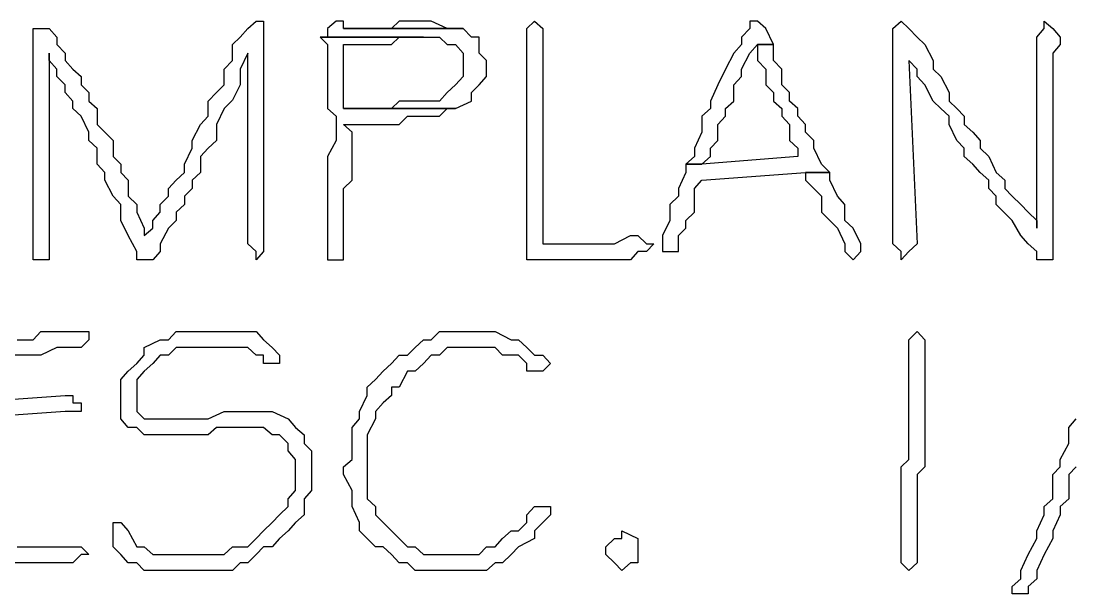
# Model space of a CAD drawing. Header units: millimetres. Extents: x -518.8 to -461.2, y 3.5 to 44.2.
# Drawn here: x -473.384 to -472.544, y 7.786 to 8.244 of the extents above; entities that cross this region are included whole.
import ezdxf

# ---------------------------------------------------------------- set-up
doc = ezdxf.new("R2010")
doc.units = ezdxf.units.MM
doc.header["$MEASUREMENT"] = 0
doc.layers.add('MYSOLIDS', color=7, linetype='Continuous')

msp = doc.modelspace()

# ---------------------------------------------------------------- linework, layer by layer
at = {"layer": 'MYSOLIDS'}
for points in [[(-473.36167, 8.218), (-473.36167, 8.20522), (-473.36167, 8.1992), (-473.36167, 8.18642), (-473.36167, 8.17965), (-473.36167, 8.16762), (-473.36167, 8.16086), (-473.36167, 8.16086), (-473.36167, 8.14808), (-473.36167, 8.13529), (-473.36167, 8.12928), (-473.36167, 8.12928), (-473.36167, 8.1165), (-473.36167, 8.10973), (-473.36167, 8.10371), (-473.36167, 8.09695), (-473.36167, 8.08417), (-473.36167, 8.07214), (-473.36167, 8.07214), (-473.36167, 8.05935), (-473.36167, 8.05259), (-473.36167, 8.05259), (-473.36844, 8.05259), (-473.36844, 8.05259), (-473.37446, 8.05259), (-473.37446, 8.05259), (-473.37446, 8.06537), (-473.37446, 8.06537), (-473.37446, 8.06537), (-473.37446, 8.06537), (-473.37446, 8.07815), (-473.37446, 8.08417), (-473.37446, 8.09093), (-473.37446, 8.10371), (-473.37446, 8.10973), (-473.37446, 8.1165), (-473.37446, 8.12928), (-473.37446, 8.13529), (-473.37446, 8.14808), (-473.37446, 8.15484), (-473.37446, 8.16762), (-473.37446, 8.17364), (-473.37446, 8.17965), (-473.37446, 8.19244), (-473.37446, 8.1992), (-473.37446, 8.20522), (-473.37446, 8.218), (-473.37446, 8.22477), (-473.37446, 8.22477), (-473.37446, 8.23078), (-473.37446, 8.23078), (-473.37446, 8.23755), (-473.37446, 8.23755), (-473.36844, 8.23755), (-473.36844, 8.23755), (-473.36167, 8.23755), (-473.35566, 8.23078), (-473.35566, 8.22477), (-473.34889, 8.218), (-473.34889, 8.21199), (-473.34288, 8.20522), (-473.33611, 8.1992), (-473.33611, 8.19244), (-473.3301, 8.18642), (-473.3301, 8.17965), (-473.32333, 8.17364), (-473.32333, 8.16086), (-473.31731, 8.15484), (-473.31055, 8.14808), (-473.31055, 8.13529), (-473.30453, 8.12928), (-473.30453, 8.12251), (-473.29852, 8.1165), (-473.29852, 8.10371), (-473.29175, 8.09695), (-473.29175, 8.09093), (-473.28574, 8.07815), (-473.28574, 8.07214), (-473.28574, 8.07214), (-473.27897, 8.07815), (-473.27897, 8.08417), (-473.27295, 8.09093), (-473.27295, 8.09695), (-473.26619, 8.10371), (-473.26619, 8.10973), (-473.26017, 8.1165), (-473.2534, 8.12251), (-473.2534, 8.12928), (-473.24739, 8.14206), (-473.24739, 8.14808), (-473.24062, 8.16086), (-473.23461, 8.16762), (-473.23461, 8.17965), (-473.22784, 8.18642), (-473.22183, 8.19244), (-473.22183, 8.20522), (-473.21506, 8.21199), (-473.21506, 8.218), (-473.21506, 8.22477), (-473.20904, 8.23078), (-473.20303, 8.23755), (-473.20303, 8.23755), (-473.19626, 8.24356), (-473.19626, 8.24356), (-473.19025, 8.24356), (-473.19025, 8.24356), (-473.19025, 8.23755), (-473.19025, 8.23755), (-473.19025, 8.06537), (-473.19025, 8.05935), (-473.19025, 8.05935), (-473.19626, 8.05259), (-473.19626, 8.05259), (-473.19626, 8.05935), (-473.19626, 8.05935), (-473.20303, 8.06537), (-473.20303, 8.06537), (-473.20303, 8.218), (-473.20904, 8.20522), (-473.20904, 8.19244), (-473.21506, 8.18041), (-473.22183, 8.17364), (-473.22784, 8.16086), (-473.22784, 8.14808), (-473.23461, 8.14206), (-473.24062, 8.13529), (-473.24062, 8.12251), (-473.24739, 8.1165), (-473.24739, 8.10973), (-473.2534, 8.10371), (-473.2534, 8.09695), (-473.26017, 8.09093), (-473.26017, 8.09093), (-473.26017, 8.08417), (-473.26619, 8.07815), (-473.27295, 8.06537), (-473.27295, 8.05935), (-473.27897, 8.05259), (-473.28574, 8.05259), (-473.28574, 8.05259), (-473.29175, 8.05259), (-473.29175, 8.05259), (-473.29175, 8.05935), (-473.29852, 8.07214), (-473.29852, 8.07214), (-473.29852, 8.07214), (-473.30453, 8.08417), (-473.30453, 8.09695), (-473.31055, 8.10371), (-473.31731, 8.1165), (-473.31731, 8.12251), (-473.32333, 8.12928), (-473.32333, 8.14206), (-473.3301, 8.14808), (-473.3301, 8.15484), (-473.33611, 8.16762), (-473.34288, 8.17364), (-473.34288, 8.17965), (-473.34889, 8.18642), (-473.34889, 8.19244), (-473.35566, 8.1992), (-473.35566, 8.20522), (-473.36167, 8.21199), (-473.36167, 8.218), (-473.36167, 8.218), (-473.36167, 8.218), (-473.36167, 8.218)], [(-473.13235, 8.24356), (-473.13235, 8.24356), (-473.13912, 8.23755), (-473.13912, 8.23078), (-473.14513, 8.23078), (-473.06243, 8.23078), (-473.06243, 8.23078), (-473.04964, 8.23078), (-473.04363, 8.22477), (-473.03686, 8.22477), (-473.03686, 8.22477), (-473.03085, 8.218), (-473.03085, 8.20522), (-473.03085, 8.20522), (-473.03085, 8.1992), (-473.03686, 8.19244), (-473.04363, 8.18642), (-473.04964, 8.17965), (-473.04964, 8.17965), (-473.05641, 8.17965), (-473.06243, 8.17965), (-473.07521, 8.17965), (-473.08198, 8.17965), (-473.08799, 8.17364), (-473.10077, 8.17364), (-473.11355, 8.17364), (-473.12634, 8.17364), (-473.03686, 8.17364), (-473.03686, 8.17364), (-473.02408, 8.17965), (-473.02408, 8.18642), (-473.01807, 8.19244), (-473.01205, 8.1992), (-473.01205, 8.21199), (-473.01205, 8.21199), (-473.01807, 8.218), (-473.01807, 8.23078), (-473.02408, 8.23078), (-473.03085, 8.23755), (-473.12634, 8.23755), (-473.12634, 8.24356), (-473.13235, 8.24356), (-473.13235, 8.24356)], [(-473.06243, 8.24356), (-473.06919, 8.24356), (-473.08198, 8.24356), (-473.08799, 8.23755), (-473.09476, 8.23755), (-473.10754, 8.23755), (-473.11355, 8.23755), (-473.12634, 8.23755), (-473.03085, 8.23755), (-473.03686, 8.23755), (-473.04363, 8.23755), (-473.05641, 8.24356), (-473.06243, 8.24356), (-473.06243, 8.24356)], [(-472.96694, 8.06537), (-472.96092, 8.06537), (-472.94814, 8.06537), (-472.94137, 8.06537), (-472.92859, 8.06537), (-472.92258, 8.06537), (-472.91656, 8.06537), (-472.9098, 8.06537), (-472.89701, 8.07214), (-472.891, 8.07214), (-472.891, 8.07214), (-472.88423, 8.06537), (-472.88423, 8.06537), (-472.87822, 8.06537), (-472.87822, 8.06537), (-472.88423, 8.05935), (-472.891, 8.05935), (-472.89701, 8.05259), (-472.90378, 8.05259), (-472.90378, 8.05259), (-472.91656, 8.05259), (-472.92258, 8.05259), (-472.93536, 8.05259), (-472.94137, 8.05259), (-472.94814, 8.05259), (-472.96092, 8.05259), (-472.96694, 8.05259), (-472.97371, 8.05259), (-472.97371, 8.05259), (-472.97972, 8.05259), (-472.97972, 8.05259), (-472.97972, 8.05935), (-472.97972, 8.05935), (-472.97972, 8.07214), (-472.97972, 8.07214), (-472.97972, 8.07815), (-472.97972, 8.09093), (-472.97972, 8.09695), (-472.97972, 8.10371), (-472.97972, 8.1165), (-472.97972, 8.12251), (-472.97972, 8.12928), (-472.97972, 8.14206), (-472.97972, 8.14808), (-472.97972, 8.16086), (-472.97972, 8.16086), (-472.97972, 8.16762), (-472.97972, 8.17965), (-472.97972, 8.18642), (-472.97972, 8.19244), (-472.97972, 8.20522), (-472.97972, 8.21199), (-472.97972, 8.22477), (-472.97972, 8.23078), (-472.97972, 8.23078), (-472.97972, 8.23755), (-472.97972, 8.23755), (-472.97371, 8.24356), (-472.97371, 8.24356), (-472.96694, 8.23755), (-472.96694, 8.23755), (-472.96694, 8.23755), (-472.96694, 8.23755), (-472.96694, 8.23078), (-472.96694, 8.22477), (-472.96694, 8.21199), (-472.96694, 8.20522), (-472.96694, 8.1992), (-472.96694, 8.18642), (-472.96694, 8.17965), (-472.96694, 8.17364), (-472.96694, 8.16086), (-472.96694, 8.15484), (-472.96694, 8.14206), (-472.96694, 8.14206), (-472.96694, 8.12928), (-472.96694, 8.12251), (-472.96694, 8.1165), (-472.96694, 8.10371), (-472.96694, 8.10371), (-472.96694, 8.09695), (-472.96694, 8.08417), (-472.96694, 8.07815), (-472.96694, 8.07214), (-472.96694, 8.06537), (-472.96694, 8.06537), (-472.96694, 8.06537), (-472.96694, 8.06537)], [(-472.79551, 8.24356), (-472.80152, 8.24356), (-472.80152, 8.24356), (-472.80152, 8.23755), (-472.80829, 8.23078), (-472.80829, 8.22477), (-472.81431, 8.218), (-472.82107, 8.20522), (-472.82709, 8.19244), (-472.8331, 8.17965), (-472.8331, 8.17364), (-472.83987, 8.16762), (-472.83987, 8.16086), (-472.83987, 8.15484), (-472.84589, 8.14206), (-472.84589, 8.13529), (-472.85265, 8.12928), (-472.83987, 8.12928), (-472.8331, 8.13529), (-472.8331, 8.14206), (-472.82709, 8.14808), (-472.82709, 8.16086), (-472.82107, 8.16762), (-472.82107, 8.16762), (-472.82107, 8.17364), (-472.81431, 8.17965), (-472.81431, 8.19244), (-472.80829, 8.1992), (-472.80829, 8.20522), (-472.80152, 8.218), (-472.79551, 8.22477), (-472.78273, 8.22477), (-472.78874, 8.23755), (-472.79551, 8.24356), (-472.79551, 8.24356), (-472.79551, 8.24356)], [(-472.67446, 8.21199), (-472.66769, 8.06537), (-472.67446, 8.05935), (-472.67446, 8.05935), (-472.68047, 8.05259), (-472.68047, 8.05259), (-472.68047, 8.05935), (-472.68047, 8.05935), (-472.68724, 8.06537), (-472.68724, 8.06537), (-472.68724, 8.23078), (-472.68724, 8.23755), (-472.68724, 8.23755), (-472.68047, 8.24356), (-472.68047, 8.24356), (-472.67446, 8.23755), (-472.66769, 8.23078), (-472.66769, 8.23078), (-472.66769, 8.23078), (-472.66167, 8.22477), (-472.65491, 8.21199), (-472.65491, 8.20522), (-472.64889, 8.1992), (-472.64213, 8.18642), (-472.64213, 8.17965), (-472.63611, 8.17364), (-472.6301, 8.16762), (-472.6301, 8.16086), (-472.62333, 8.15484), (-472.61731, 8.14808), (-472.61731, 8.14206), (-472.61055, 8.13529), (-472.60453, 8.12251), (-472.59777, 8.1165), (-472.59777, 8.10973), (-472.59175, 8.10371), (-472.58498, 8.09695), (-472.57897, 8.09093), (-472.5722, 8.08417), (-472.5722, 8.07815), (-472.5722, 8.08417), (-472.5722, 8.09695), (-472.5722, 8.09695), (-472.5722, 8.10371), (-472.5722, 8.1165), (-472.5722, 8.12251), (-472.5722, 8.12928), (-472.5722, 8.13529), (-472.5722, 8.14808), (-472.5722, 8.15484), (-472.5722, 8.16762), (-472.5722, 8.17364), (-472.5722, 8.17965), (-472.5722, 8.19244), (-472.5722, 8.19244), (-472.5722, 8.20522), (-472.5722, 8.218), (-472.5722, 8.22477), (-472.5722, 8.23078), (-472.5722, 8.23078), (-472.56619, 8.23755), (-472.56619, 8.23755), (-472.56619, 8.24356), (-472.56619, 8.24356), (-472.55942, 8.23755), (-472.55942, 8.23755), (-472.5534, 8.23078), (-472.5534, 8.23078), (-472.5534, 8.22477), (-472.5534, 8.22477), (-472.55942, 8.218), (-472.55942, 8.20522), (-472.55942, 8.1992), (-472.55942, 8.19244), (-472.55942, 8.17965), (-472.55942, 8.17364), (-472.55942, 8.16762), (-472.55942, 8.15484), (-472.55942, 8.14808), (-472.55942, 8.13529), (-472.55942, 8.13529), (-472.55942, 8.12928), (-472.55942, 8.12251), (-472.55942, 8.10973), (-472.55942, 8.10371), (-472.55942, 8.09093), (-472.55942, 8.08417), (-472.55942, 8.07815), (-472.55942, 8.07214), (-472.55942, 8.05935), (-472.55942, 8.05935), (-472.55942, 8.05259), (-472.55942, 8.05259), (-472.56619, 8.05259), (-472.56619, 8.05259), (-472.56619, 8.05259), (-472.5722, 8.05259), (-472.5722, 8.05935), (-472.57897, 8.06537), (-472.58498, 8.07214), (-472.59175, 8.08417), (-472.60453, 8.09695), (-472.60453, 8.10371), (-472.61055, 8.10973), (-472.61055, 8.1165), (-472.61731, 8.12251), (-472.62333, 8.12928), (-472.6301, 8.13529), (-472.6301, 8.14206), (-472.63611, 8.14808), (-472.64213, 8.16086), (-472.64213, 8.16762), (-472.64889, 8.17364), (-472.65491, 8.17965), (-472.66167, 8.19244), (-472.66769, 8.1992), (-472.66769, 8.20522), (-472.67446, 8.21199), (-472.67446, 8.21199), (-472.67446, 8.21199), (-472.67446, 8.21199)], [(-473.14513, 8.23078), (-473.13912, 8.22477), (-473.13912, 8.22477), (-473.13912, 8.21199), (-473.13912, 8.20522), (-473.13912, 8.1992), (-473.13912, 8.18642), (-473.13912, 8.17965), (-473.13912, 8.17364), (-473.13235, 8.16762), (-473.13235, 8.15484), (-473.13235, 8.14808), (-473.13912, 8.13529), (-473.13912, 8.12928), (-473.13912, 8.12251), (-473.13912, 8.10973), (-473.13912, 8.10371), (-473.13912, 8.09093), (-473.13912, 8.08417), (-473.13912, 8.07815), (-473.13912, 8.06537), (-473.13912, 8.05935), (-473.13912, 8.05259), (-473.13235, 8.05259), (-473.12634, 8.05259), (-473.12634, 8.06537), (-473.12634, 8.06537), (-473.12634, 8.07214), (-473.12634, 8.08417), (-473.12634, 8.09093), (-473.12634, 8.09695), (-473.12634, 8.10973), (-473.11957, 8.1165), (-473.11957, 8.12251), (-473.11957, 8.13529), (-473.11957, 8.14206), (-473.11957, 8.14808), (-473.11957, 8.15484), (-473.12634, 8.16086), (-473.11957, 8.16086), (-473.11355, 8.16086), (-473.10077, 8.16086), (-473.09476, 8.16086), (-473.08198, 8.16086), (-473.07521, 8.16762), (-473.06243, 8.16762), (-473.05641, 8.16762), (-473.04964, 8.16762), (-473.04363, 8.17364), (-473.03686, 8.17364), (-473.12634, 8.17364), (-473.12634, 8.17965), (-473.12634, 8.18642), (-473.12634, 8.18642), (-473.12634, 8.1992), (-473.12634, 8.21199), (-473.12634, 8.218), (-473.12634, 8.22477), (-473.11355, 8.22477), (-473.10754, 8.22477), (-473.10077, 8.22477), (-473.08799, 8.22477), (-473.08799, 8.22477), (-473.08198, 8.23078), (-473.06919, 8.23078), (-473.06243, 8.23078), (-473.14513, 8.23078), (-473.14513, 8.23078)], [(-472.78273, 8.22477), (-472.79551, 8.22477), (-472.79551, 8.218), (-472.79551, 8.21199), (-472.78874, 8.20522), (-472.78874, 8.19244), (-472.78273, 8.18642), (-472.78273, 8.17965), (-472.77596, 8.17364), (-472.77596, 8.16762), (-472.76995, 8.16086), (-472.76995, 8.14808), (-472.76318, 8.14206), (-472.76318, 8.13529), (-472.83987, 8.12928), (-472.85265, 8.12928), (-472.85265, 8.12251), (-472.85867, 8.10973), (-472.85867, 8.10371), (-472.86543, 8.09695), (-472.86543, 8.09695), (-472.86543, 8.08417), (-472.87145, 8.07214), (-472.87145, 8.06537), (-472.87145, 8.06537), (-472.87145, 8.05935), (-472.86543, 8.05935), (-472.86543, 8.05935), (-472.85867, 8.05935), (-472.85867, 8.07214), (-472.85265, 8.07815), (-472.85265, 8.08417), (-472.84589, 8.09093), (-472.84589, 8.09695), (-472.84589, 8.10973), (-472.83987, 8.1165), (-472.75716, 8.12251), (-472.73761, 8.12251), (-472.74438, 8.12928), (-472.7504, 8.14206), (-472.7504, 8.14808), (-472.75716, 8.15484), (-472.75716, 8.16086), (-472.76318, 8.16762), (-472.76318, 8.17364), (-472.76995, 8.17965), (-472.76995, 8.18642), (-472.77596, 8.19244), (-472.77596, 8.1992), (-472.77596, 8.20522), (-472.78273, 8.21199), (-472.78273, 8.22477), (-472.78273, 8.22477), (-472.78273, 8.22477)], [(-472.73761, 8.12251), (-472.75716, 8.12251), (-472.75716, 8.1165), (-472.7504, 8.10973), (-472.74438, 8.10371), (-472.74438, 8.09093), (-472.73761, 8.08417), (-472.7316, 8.07815), (-472.72558, 8.06537), (-472.72558, 8.05935), (-472.71882, 8.05259), (-472.71882, 8.05259), (-472.7128, 8.05935), (-472.7128, 8.05935), (-472.7128, 8.06537), (-472.71882, 8.07815), (-472.72558, 8.08417), (-472.72558, 8.09695), (-472.7316, 8.10371), (-472.73761, 8.1165), (-472.73761, 8.12251), (-472.73761, 8.12251)], [(-473.38724, 7.98868), (-473.37446, 7.98868), (-473.36844, 7.99544), (-473.36167, 7.99544), (-473.34889, 7.99544), (-473.34288, 7.99544), (-473.33611, 7.99544), (-473.33611, 7.99544), (-473.3301, 7.99544), (-473.3301, 7.99544), (-473.3301, 7.98868), (-473.3301, 7.98868), (-473.3301, 7.98868), (-473.33611, 7.98266), (-473.34288, 7.98266), (-473.34889, 7.98266), (-473.35566, 7.98266), (-473.36844, 7.97665), (-473.38122, 7.97665), (-473.39401, 7.97665)], [(-473.18348, 7.96988), (-473.19025, 7.96988), (-473.19025, 7.96988), (-473.19025, 7.97665), (-473.19025, 7.97665), (-473.19626, 7.97665), (-473.20303, 7.98266), (-473.21506, 7.98266), (-473.22183, 7.98266), (-473.22183, 7.98266), (-473.23461, 7.98266), (-473.24062, 7.98266), (-473.2534, 7.98266), (-473.26017, 7.98266), (-473.26619, 7.97665), (-473.27295, 7.97665), (-473.27897, 7.96988), (-473.28574, 7.96386), (-473.29175, 7.9571), (-473.29175, 7.94432), (-473.29175, 7.94432), (-473.29175, 7.93153), (-473.28574, 7.92552), (-473.27897, 7.92552), (-473.27295, 7.92552), (-473.26619, 7.92552), (-473.26017, 7.92552), (-473.2534, 7.92552), (-473.24739, 7.92552), (-473.23461, 7.92552), (-473.23461, 7.92552), (-473.22183, 7.93153), (-473.21506, 7.93153), (-473.20303, 7.93153), (-473.19626, 7.93153), (-473.19025, 7.93153), (-473.18348, 7.93153), (-473.1707, 7.92552), (-473.16468, 7.91875), (-473.16468, 7.91875), (-473.15792, 7.91274), (-473.15792, 7.90597), (-473.1519, 7.89996), (-473.1519, 7.88717), (-473.1519, 7.88116), (-473.1519, 7.87439), (-473.1519, 7.86838), (-473.15792, 7.86161), (-473.15792, 7.84883), (-473.16468, 7.84281), (-473.1707, 7.83605), (-473.17746, 7.83003), (-473.18348, 7.82326), (-473.18348, 7.82326), (-473.19025, 7.82326), (-473.19626, 7.81725), (-473.20303, 7.81048), (-473.20904, 7.81048), (-473.21506, 7.80447), (-473.22784, 7.80447), (-473.23461, 7.80447), (-473.24739, 7.80447), (-473.2534, 7.80447), (-473.26017, 7.80447), (-473.26619, 7.80447), (-473.27897, 7.80447), (-473.28574, 7.80447), (-473.29175, 7.81048), (-473.29852, 7.81048), (-473.30453, 7.81725), (-473.31055, 7.82326), (-473.31055, 7.83003), (-473.31055, 7.83605), (-473.31055, 7.84281), (-473.31055, 7.84281), (-473.30453, 7.84281), (-473.30453, 7.84281), (-473.29852, 7.83605), (-473.29852, 7.83605), (-473.29852, 7.83605), (-473.29852, 7.83605), (-473.29175, 7.82326), (-473.28574, 7.82326), (-473.27897, 7.81725), (-473.27295, 7.81725), (-473.26619, 7.81725), (-473.26017, 7.81725), (-473.24739, 7.81725), (-473.24062, 7.81725), (-473.22784, 7.81725), (-473.22183, 7.81725), (-473.21506, 7.82326), (-473.20303, 7.82326), (-473.19626, 7.83003), (-473.19025, 7.83605), (-473.19025, 7.83605), (-473.18348, 7.84281), (-473.17746, 7.84883), (-473.1707, 7.85559), (-473.1707, 7.86161), (-473.16468, 7.86838), (-473.16468, 7.87439), (-473.16468, 7.88116), (-473.16468, 7.89319), (-473.1707, 7.89996), (-473.1707, 7.90597), (-473.17746, 7.91274), (-473.18348, 7.91274), (-473.19025, 7.91875), (-473.19626, 7.91875), (-473.20303, 7.91875), (-473.20904, 7.91875), (-473.21506, 7.91875), (-473.22784, 7.91875), (-473.23461, 7.91274), (-473.24739, 7.91274), (-473.2534, 7.91274), (-473.26017, 7.91274), (-473.26619, 7.91274), (-473.27897, 7.91274), (-473.28574, 7.91274), (-473.29175, 7.91875), (-473.29852, 7.91875), (-473.30453, 7.92552), (-473.30453, 7.93153), (-473.30453, 7.9383), (-473.30453, 7.94432), (-473.30453, 7.95108), (-473.30453, 7.9571), (-473.29852, 7.96386), (-473.29175, 7.96988), (-473.28574, 7.97665), (-473.28574, 7.98266), (-473.27295, 7.98868), (-473.26619, 7.98868), (-473.26017, 7.99544), (-473.2534, 7.99544), (-473.24062, 7.99544), (-473.23461, 7.99544), (-473.22784, 7.99544), (-473.22183, 7.99544), (-473.21506, 7.99544), (-473.20303, 7.99544), (-473.19626, 7.99544), (-473.19025, 7.98868), (-473.18348, 7.98266), (-473.17746, 7.97665), (-473.17746, 7.97665), (-473.17746, 7.96988), (-473.17746, 7.96988), (-473.18348, 7.96988), (-473.18348, 7.96988), (-473.18348, 7.96988), (-473.18348, 7.96988), (-473.18348, 7.96988)], [(-473.02408, 7.98266), (-473.03686, 7.98266), (-473.04363, 7.98266), (-473.04964, 7.97665), (-473.05641, 7.97665), (-473.06243, 7.96988), (-473.06919, 7.96386), (-473.07521, 7.96386), (-473.08198, 7.95108), (-473.08799, 7.95108), (-473.08799, 7.94432), (-473.09476, 7.9383), (-473.10077, 7.93153), (-473.10077, 7.92552), (-473.10077, 7.92552), (-473.10754, 7.91274), (-473.10754, 7.90597), (-473.10754, 7.89319), (-473.10754, 7.88717), (-473.10754, 7.88116), (-473.10754, 7.86838), (-473.10754, 7.86161), (-473.10077, 7.85559), (-473.10077, 7.84883), (-473.09476, 7.84281), (-473.08799, 7.83605), (-473.08198, 7.83003), (-473.07521, 7.82326), (-473.06919, 7.82326), (-473.06243, 7.81725), (-473.05641, 7.81725), (-473.04363, 7.81725), (-473.04363, 7.81725), (-473.03085, 7.81725), (-473.02408, 7.81725), (-473.01807, 7.81725), (-473.01205, 7.82326), (-473.00528, 7.82326), (-472.99927, 7.83003), (-472.9925, 7.83605), (-472.98649, 7.83605), (-472.97972, 7.84281), (-472.97972, 7.84883), (-472.97371, 7.85559), (-472.96694, 7.85559), (-472.96092, 7.85559), (-472.96092, 7.85559), (-472.96092, 7.84883), (-472.96092, 7.84883), (-472.96694, 7.84281), (-472.96694, 7.84281), (-472.97371, 7.83605), (-472.97371, 7.83003), (-472.98649, 7.82326), (-472.9925, 7.81725), (-472.99927, 7.81048), (-473.00528, 7.81048), (-473.00528, 7.81048), (-473.01205, 7.80447), (-473.02408, 7.80447), (-473.03085, 7.80447), (-473.03686, 7.80447), (-473.04363, 7.80447), (-473.04964, 7.80447), (-473.06243, 7.80447), (-473.06919, 7.80447), (-473.07521, 7.81048), (-473.08198, 7.81048), (-473.08799, 7.81725), (-473.09476, 7.82326), (-473.10077, 7.82326), (-473.10754, 7.83003), (-473.11355, 7.83605), (-473.11355, 7.84281), (-473.11957, 7.85559), (-473.11957, 7.86161), (-473.11957, 7.86838), (-473.12634, 7.88116), (-473.12634, 7.88717), (-473.11957, 7.89319), (-473.11957, 7.90597), (-473.11957, 7.91274), (-473.11957, 7.91875), (-473.11355, 7.92552), (-473.11355, 7.93153), (-473.10754, 7.94432), (-473.10754, 7.95108), (-473.10077, 7.9571), (-473.09476, 7.96386), (-473.08799, 7.96988), (-473.08198, 7.97665), (-473.07521, 7.97665), (-473.06919, 7.98266), (-473.06243, 7.98868), (-473.05641, 7.98868), (-473.04964, 7.99544), (-473.03686, 7.99544), (-473.03085, 7.99544), (-473.02408, 7.99544), (-473.01807, 7.99544), (-473.01205, 7.99544), (-473.00528, 7.99544), (-472.9925, 7.98868), (-472.98649, 7.98868), (-472.97972, 7.98266), (-472.97371, 7.97665), (-472.96694, 7.97665), (-472.96092, 7.96988), (-472.96092, 7.96988), (-472.96694, 7.96386), (-472.96694, 7.96386), (-472.96694, 7.96386), (-472.96694, 7.96386), (-472.97972, 7.96386), (-472.97972, 7.96386), (-472.97972, 7.96988), (-472.97972, 7.96988), (-472.98649, 7.97665), (-472.99927, 7.97665), (-473.00528, 7.98266), (-473.01205, 7.98266), (-473.01807, 7.98266), (-473.02408, 7.98266), (-473.02408, 7.98266), (-473.02408, 7.98266), (-473.02408, 7.98266)], [(-472.68047, 7.81725), (-472.68047, 7.81725), (-472.68047, 7.83003), (-472.68047, 7.83003), (-472.68047, 7.84281), (-472.68047, 7.84883), (-472.68047, 7.86161), (-472.68047, 7.86838), (-472.68047, 7.88116), (-472.68047, 7.88717), (-472.67446, 7.89319), (-472.67446, 7.90597), (-472.67446, 7.91274), (-472.67446, 7.91875), (-472.67446, 7.93153), (-472.67446, 7.9383), (-472.67446, 7.94432), (-472.67446, 7.95108), (-472.67446, 7.96386), (-472.67446, 7.96988), (-472.67446, 7.98266), (-472.67446, 7.98266), (-472.67446, 7.98868), (-472.67446, 7.98868), (-472.66769, 7.99544), (-472.66769, 7.99544), (-472.66167, 7.98868), (-472.66167, 7.98868), (-472.66167, 7.98266), (-472.66167, 7.97665), (-472.66167, 7.96988), (-472.66167, 7.9571), (-472.66167, 7.95108), (-472.66167, 7.94432), (-472.66167, 7.93153), (-472.66167, 7.92552), (-472.66167, 7.91274), (-472.66167, 7.90597), (-472.66167, 7.89996), (-472.66167, 7.88717), (-472.66769, 7.88116), (-472.66769, 7.87439), (-472.66769, 7.86161), (-472.66769, 7.85559), (-472.66769, 7.84281), (-472.66769, 7.83605), (-472.66769, 7.82326), (-472.66769, 7.82326), (-472.66769, 7.81725), (-472.66769, 7.81725), (-472.66769, 7.81048), (-472.66769, 7.81048), (-472.67446, 7.80447), (-472.67446, 7.80447), (-472.68047, 7.81048), (-472.68047, 7.81048), (-472.68047, 7.81725), (-472.68047, 7.81725), (-472.68047, 7.81725), (-472.68047, 7.81725), (-472.68047, 7.81725)], [(-473.4316, 7.9383), (-473.34889, 7.94432), (-473.34288, 7.94432), (-473.34288, 7.9383), (-473.34288, 7.9383), (-473.33611, 7.9383), (-473.33611, 7.9383), (-473.33611, 7.93153), (-473.33611, 7.93153), (-473.34889, 7.93153), (-473.34889, 7.93153), (-473.4316, 7.92552)], [(-472.54062, 7.88717), (-472.54664, 7.88116), (-472.54664, 7.86838), (-472.54664, 7.86161), (-472.5534, 7.85559), (-472.5534, 7.84883), (-472.55942, 7.83605), (-472.55942, 7.83003), (-472.56619, 7.81725), (-472.5722, 7.80447), (-472.5722, 7.7977), (-472.57897, 7.79168), (-472.57897, 7.78567), (-472.58498, 7.78567), (-472.58498, 7.78567), (-472.59175, 7.78567), (-472.59175, 7.78567), (-472.59175, 7.79168), (-472.59175, 7.79168), (-472.59175, 7.79168), (-472.58498, 7.7977), (-472.58498, 7.80447), (-472.57897, 7.81725), (-472.5722, 7.83003), (-472.5722, 7.83605), (-472.56619, 7.84883), (-472.56619, 7.85559), (-472.55942, 7.86161), (-472.55942, 7.86838), (-472.55942, 7.88116), (-472.5534, 7.88717), (-472.5534, 7.89319), (-472.54664, 7.90597), (-472.54664, 7.91274), (-472.54664, 7.91875), (-472.54062, 7.92552)], [(-472.90378, 7.80447), (-472.9098, 7.81048), (-472.9098, 7.81048), (-472.91656, 7.81725), (-472.91656, 7.81725), (-472.91656, 7.82326), (-472.9098, 7.83003), (-472.90378, 7.83003), (-472.90378, 7.83605), (-472.891, 7.83003), (-472.891, 7.83003), (-472.891, 7.82326), (-472.891, 7.82326), (-472.891, 7.81048), (-472.89701, 7.81048), (-472.90378, 7.80447), (-472.90378, 7.80447), (-472.90378, 7.80447), (-472.90378, 7.80447), (-472.90378, 7.80447)], [(-473.38724, 7.82326), (-473.38122, 7.82326), (-473.38122, 7.82326), (-473.36844, 7.82326), (-473.36167, 7.82326), (-473.34889, 7.82326), (-473.34288, 7.82326), (-473.34288, 7.82326), (-473.33611, 7.82326), (-473.33611, 7.82326), (-473.3301, 7.81725), (-473.3301, 7.81725), (-473.33611, 7.81725), (-473.34288, 7.81048), (-473.34889, 7.81048), (-473.36167, 7.81048), (-473.36167, 7.81048), (-473.37446, 7.81048), (-473.38122, 7.81048), (-473.39401, 7.81048)]]:
    msp.add_lwpolyline(points, dxfattribs=at)

doc.saveas('drawing.dxf')
